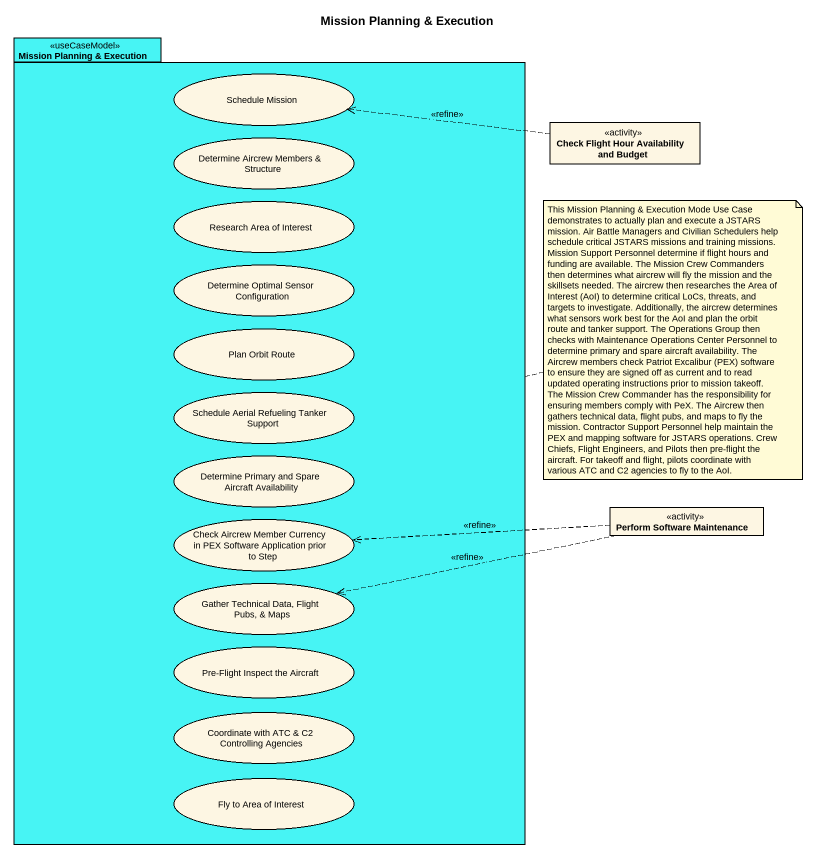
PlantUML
@startuml
title Mission Planning & Execution
allowmixing
hide circle
hide empty members
package "Mission Planning & Execution" as Mission_Planning_Execution <<useCaseModel>> #47F4F4 {
  usecase "Schedule Mission" as Schedule_Mission
  usecase "Determine Aircrew Members & Structure" as Determine_Aircrew_Members
  usecase "Research Area of Interest" as Research_Area_of_Interest
  usecase "Determine Optimal Sensor Configuration" as Determine_Optimal_Sensor
  usecase "Plan Orbit Route" as Plan_Orbit_Route
  usecase "Schedule Aerial Refueling Tanker Support" as Schedule_Aerial_Refueling
  usecase "Determine Primary and Spare Aircraft Availability" as Determine_Primary_and_Spare
  usecase "Check Aircrew Member Currency in PEX Software Application prior to Step" as Check_Aircrew_Member
  usecase "Gather Technical Data, Flight Pubs, & Maps" as Gather_Technical_Data
  usecase "Pre-Flight Inspect the Aircraft" as Pre_Flight_Inspect_the
  usecase "Coordinate with ATC & C2 Controlling Agencies" as Coordinate_with_ATC_C2
  usecase "Fly to Area of Interest" as Fly_to_Area_of_Interest
}
class "Check Flight Hour Availability and Budget" as Check_Flight_Hour <<activity>>
class "Perform Software Maintenance" as Perform_Software_Maintenance <<activity>>
Check_Flight_Hour .left.> Schedule_Mission : <<refine>>
Perform_Software_Maintenance .left.> Check_Aircrew_Member : <<refine>>
Perform_Software_Maintenance .left.> Gather_Technical_Data : <<refine>>
note right of Mission_Planning_Execution : This Mission Planning & Execution Mode Use Case demonstrates to actually plan and execute a JSTARS mission. Air Battle Managers and Civilian Schedulers help schedule critical JSTARS missions and training missions. Mission Support Personnel determine if flight hours and funding are available. The Mission Crew Commanders then determines what aircrew will fly the mission and the skillsets needed. The aircrew then researches the Area of Interest (AoI) to determine critical LoCs, threats, and targets to investigate. Additionally, the aircrew determines what sensors work best for the AoI and plan the orbit route and tanker support. The Operations Group then checks with Maintenance Operations Center Personnel to determine primary and spare aircraft availability. The Aircrew members check Patriot Excalibur (PEX) software to ensure they are signed off as current and to read updated operating instructions prior to mission takeoff. The Mission Crew Commander has the responsibility for ensuring members comply with PeX. The Aircrew then gathers technical data, flight pubs, and maps to fly the mission. Contractor Support Personnel help maintain the PEX and mapping software for JSTARS operations. Crew Chiefs, Flight Engineers, and Pilots then pre-flight the aircraft. For takeoff and flight, pilots coordinate with various ATC and C2 agencies to fly to the AoI.
@enduml
